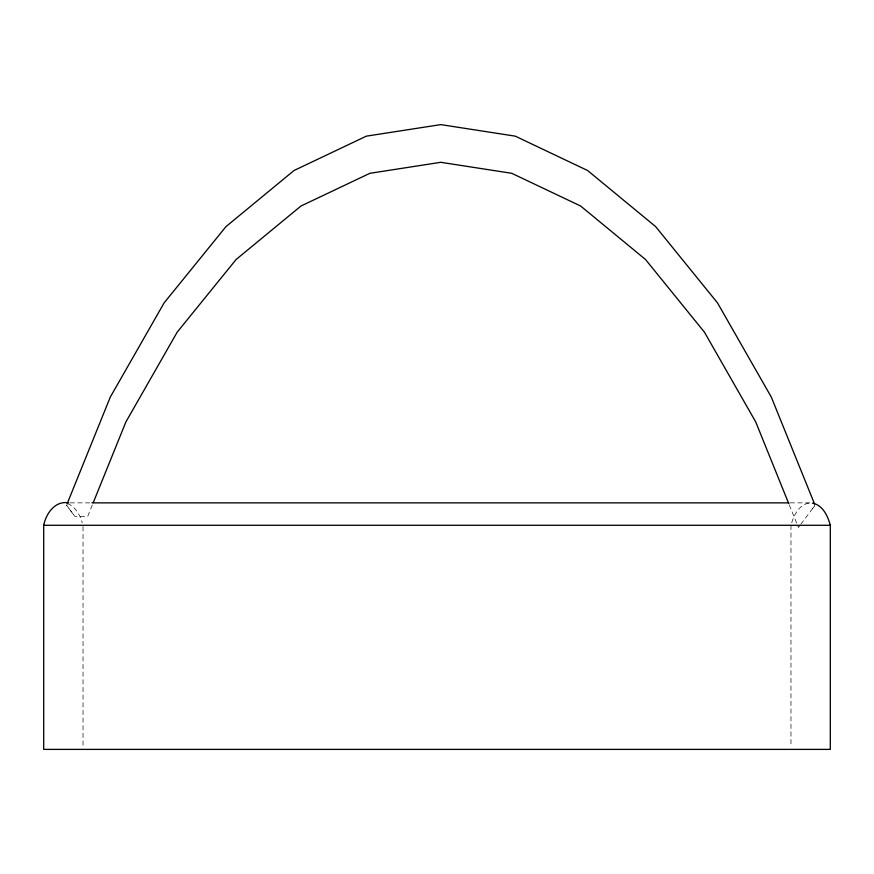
<?xml version="1.0" encoding="UTF-8"?>
<svg xmlns="http://www.w3.org/2000/svg" width="874" height="874" viewBox="0 0 874 874"><rect width="100%" height="100%" fill="white"/><g stroke="black" fill="none" stroke-linecap="round" stroke-linejoin="round"><path stroke-width="0.66" stroke-dasharray="4.37 3.28" d="M791.757 522.772C794.28 513.409 801.556 501.556 812.711 503.216M92.283 505.041L87.695 516.37L74.869 516.37L66.544 505.248L74.869 516.37M789.266 504.877L798.421 527.503L799.535 526.006M800.868 524.236L814.776 505.631L812.634 508.504M70.182 502.867L90.634 502.867M790.183 502.867L810.635 502.867M67.516 503.566C75.459 506.767 79.993 514.895 82.243 522.772M790.97 525.285L790.97 746.68M83.03 526.64L83.03 746.68"/><path stroke-width="1.31" d="M812.711 503.216C822.915 505.172 827.864 516.217 830.3 525.285L830.3 749.389L43.7 749.389L43.7 525.285C46.071 513.497 55.204 500.321 68.817 502.867M67.058 503.992L110.288 397.102L164.126 302.874L225.973 226.606L294.035 170.496L366.337 136.158L440.802 124.611L515.267 136.158L587.579 170.496L655.642 226.606L717.488 302.874L771.316 397.102L814.557 503.992M93.3 502.528L125.9 421.923L177.193 332.153L236.111 259.491L300.962 206.024L369.855 173.314L440.802 162.302L511.76 173.314L580.653 206.024L645.504 259.491L704.422 332.153L755.715 421.923L788.752 503.621M91.999 502.867L788.818 502.867M43.7 525.285L830.3 525.285"/></g></svg>
